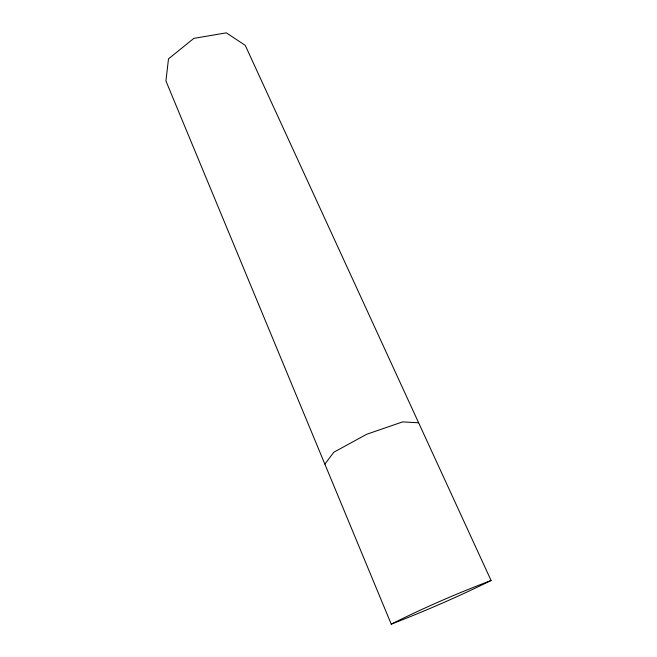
<?xml version="1.0" encoding="UTF-8"?>
<svg xmlns="http://www.w3.org/2000/svg" width="657" height="657" viewBox="0 0 657 657"><rect width="100%" height="100%" fill="white"/><g stroke="black" fill="none" stroke-linecap="round" stroke-linejoin="round"><path stroke-width="0.99" d="M324.862 464.121L333.838 452.221L366.663 434.277L402.593 421.901L418.624 422.779M391.243 624.15C423.699 607.873 457.132 593.386 491.075 580.492L245.233 45.325L226.312 32.85L193.856 38.377L168.496 58.859L165.925 80.967L391.243 624.15C425.12 611.059 458.504 596.564 491.075 580.492"/></g></svg>
